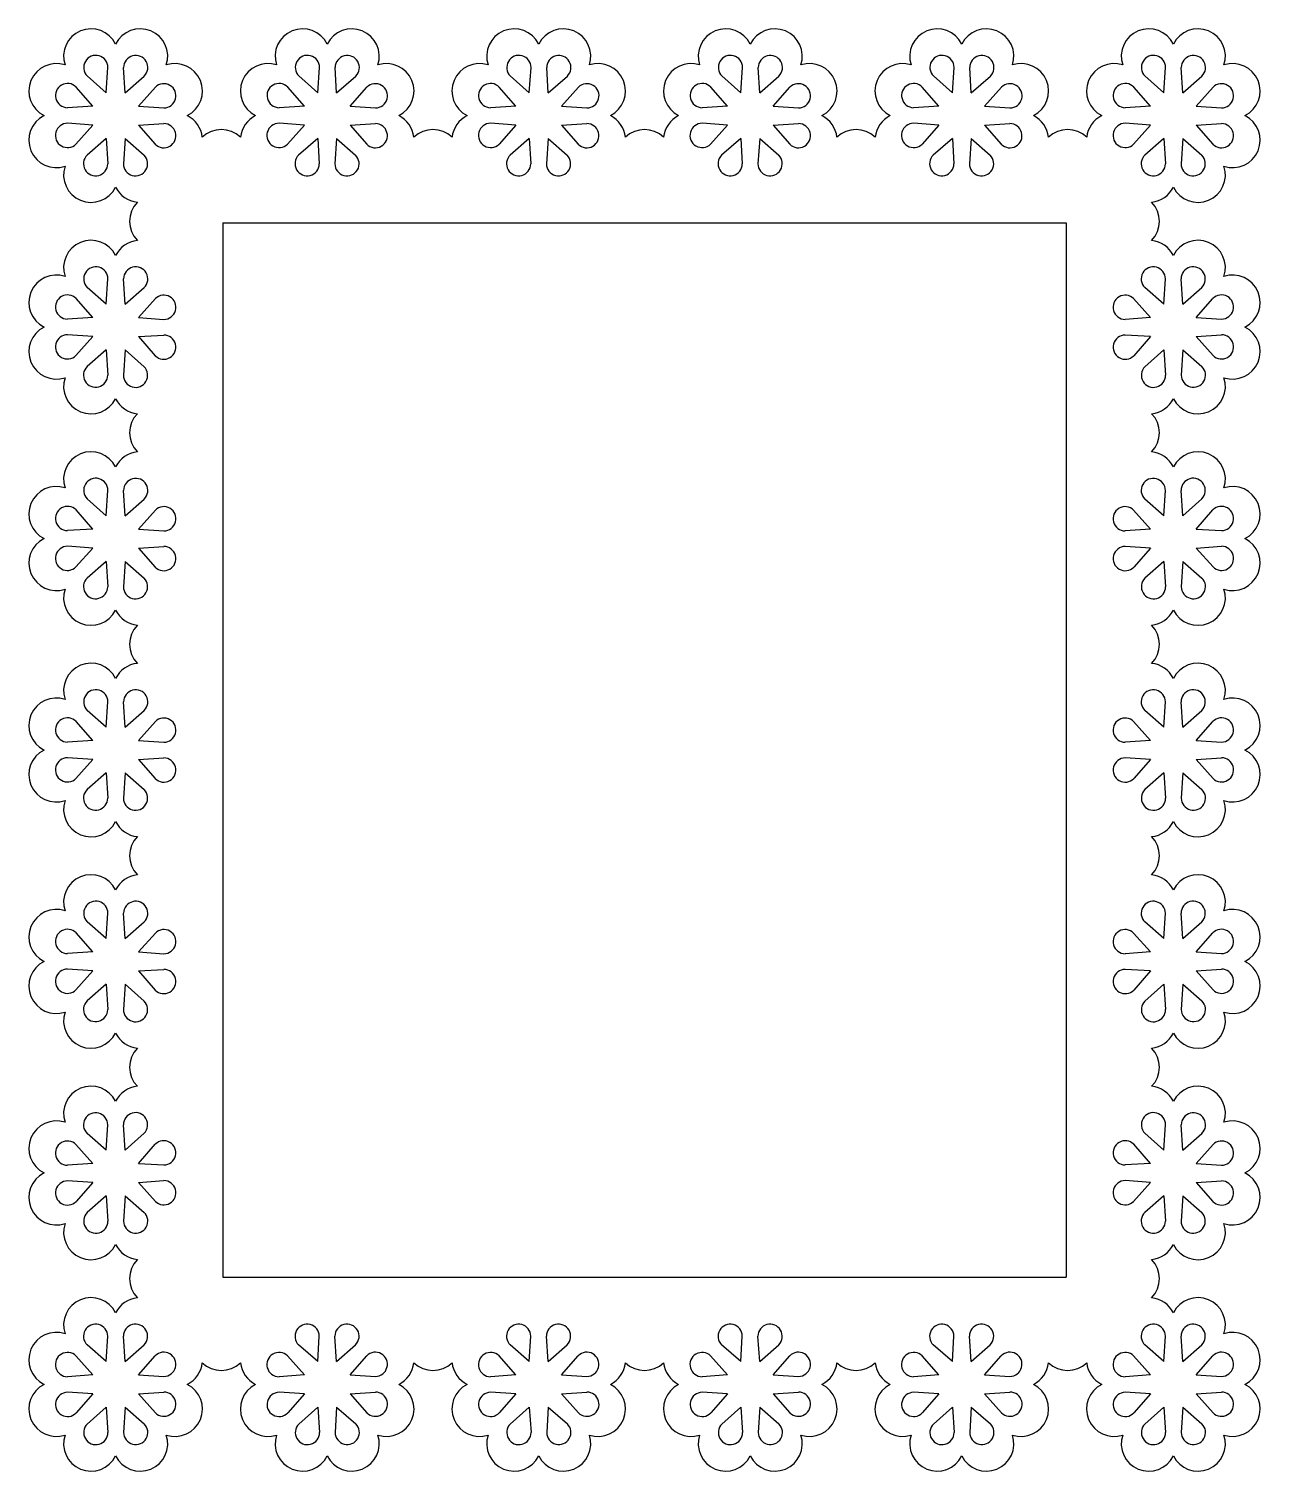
# Model space of a CAD drawing. Extents: x -986 to -425, y -77 to 229.
# Drawn here: x -842.4 to -717.2, y 80.4 to 227 of the extents above; entities that cross this region are included whole.
import ezdxf

# ---------------------------------------------------------------- set-up
doc = ezdxf.new("R2010")
doc.units = 0
doc.layers.get('0').update_dxf_attribs({"linetype": 'CONTINUOUS'})

msp = doc.modelspace()

# ---------------------------------------------------------------- linework, layer by layer
for p, q in [((-834.531864, 220.52955), (-834.351857, 223.103641)), ((-832.607191, 220.52955), (-832.76239, 223.103554)), ((-813.027225, 220.52955), (-812.847218, 223.103641)), ((-811.102552, 220.52955), (-811.257751, 223.103554)), ((-791.522585, 220.52955), (-791.342578, 223.103641)), ((-789.597913, 220.52955), (-789.753112, 223.103554)), ((-770.017946, 220.52955), (-769.837939, 223.103641)), ((-768.093273, 220.52955), (-768.248472, 223.103554)), ((-748.513307, 220.52955), (-748.3333, 223.103641)), ((-746.588634, 220.52955), (-746.743833, 223.103554)), ((-727.008668, 220.52955), (-726.82866, 223.103641)), ((-725.083995, 220.52955), (-725.239194, 223.103554)), ((-834.531864, 220.52955), (-836.461702, 222.239904)), ((-832.607191, 220.52955), (-830.65975, 222.222423)), ((-813.027225, 220.52955), (-814.957063, 222.239904)), ((-811.102552, 220.52955), (-809.155111, 222.222423)), ((-791.522585, 220.52955), (-793.452423, 222.239904)), ((-789.597913, 220.52955), (-787.650471, 222.222423)), ((-770.017946, 220.52955), (-771.947784, 222.239904)), ((-768.093273, 220.52955), (-766.145832, 222.222423)), ((-748.513307, 220.52955), (-750.443145, 222.239904)), ((-746.588634, 220.52955), (-744.641193, 222.222423)), ((-727.008668, 220.52955), (-728.938505, 222.239904)), ((-725.083995, 220.52955), (-723.136554, 222.222423)), ((-835.892813, 219.168601), (-837.585686, 221.116042)), ((-831.246242, 219.168601), (-829.535889, 221.098439)), ((-814.388174, 219.168601), (-816.081047, 221.116042)), ((-809.741603, 219.168601), (-808.031249, 221.098439)), ((-792.883535, 219.168601), (-794.576407, 221.116042)), ((-788.236963, 219.168601), (-786.52661, 221.098439)), ((-771.378895, 219.168601), (-773.071768, 221.116042)), ((-766.732324, 219.168601), (-765.021971, 221.098439)), ((-749.874256, 219.168601), (-751.567129, 221.116042)), ((-745.227685, 219.168601), (-743.517331, 221.098439)), ((-728.369617, 219.168601), (-730.062489, 221.116042)), ((-723.723045, 219.168601), (-722.012692, 221.098439)), ((-835.892813, 219.168601), (-838.466817, 219.013402)), ((-831.246242, 219.168601), (-828.672152, 218.988594)), ((-814.388174, 219.168601), (-816.962178, 219.013402)), ((-809.741603, 219.168601), (-807.167512, 218.988594)), ((-792.883535, 219.168601), (-795.457539, 219.013402)), ((-788.236963, 219.168601), (-785.662873, 218.988594)), ((-771.378895, 219.168601), (-773.952899, 219.013402)), ((-766.732324, 219.168601), (-764.158234, 218.988594)), ((-749.874256, 219.168601), (-752.44826, 219.013402)), ((-745.227685, 219.168601), (-742.653594, 218.988594)), ((-728.369617, 219.168601), (-730.943621, 219.013402)), ((-723.723045, 219.168601), (-721.148955, 218.988594)), ((-835.892813, 217.243928), (-838.466904, 217.423935)), ((-835.892813, 217.243928), (-837.603167, 215.31409)), ((-831.246242, 217.243928), (-828.672238, 217.399127)), ((-831.246242, 217.243928), (-829.553369, 215.296487)), ((-814.388174, 217.243928), (-816.962264, 217.423935)), ((-814.388174, 217.243928), (-816.098527, 215.31409)), ((-809.741603, 217.243928), (-807.167599, 217.399127)), ((-809.741603, 217.243928), (-808.04873, 215.296487)), ((-792.883535, 217.243928), (-795.457625, 217.423935)), ((-792.883535, 217.243928), (-794.593888, 215.31409)), ((-788.236963, 217.243928), (-785.662959, 217.399127)), ((-788.236963, 217.243928), (-786.544091, 215.296487)), ((-771.378895, 217.243928), (-773.952986, 217.423935)), ((-771.378895, 217.243928), (-773.089249, 215.31409)), ((-766.732324, 217.243928), (-764.15832, 217.399127)), ((-766.732324, 217.243928), (-765.039451, 215.296487)), ((-749.874256, 217.243928), (-752.448346, 217.423935)), ((-749.874256, 217.243928), (-751.584609, 215.31409)), ((-745.227685, 217.243928), (-742.653681, 217.399127)), ((-745.227685, 217.243928), (-743.534812, 215.296487)), ((-728.369617, 217.243928), (-730.943707, 217.423935)), ((-728.369617, 217.243928), (-730.07997, 215.31409)), ((-723.723045, 217.243928), (-721.149041, 217.399127)), ((-723.723045, 217.243928), (-722.030173, 215.296487)), ((-834.531864, 215.882979), (-836.479305, 214.190106)), ((-834.531864, 215.882979), (-834.376665, 213.308975)), ((-832.607191, 215.882979), (-832.787198, 213.308889)), ((-832.607191, 215.882979), (-830.677353, 214.172626)), ((-813.027225, 215.882979), (-814.974666, 214.190106)), ((-813.027225, 215.882979), (-812.872026, 213.308975)), ((-811.102552, 215.882979), (-811.282559, 213.308889)), ((-811.102552, 215.882979), (-809.172714, 214.172626)), ((-791.522585, 215.882979), (-793.470027, 214.190106)), ((-791.522585, 215.882979), (-791.367386, 213.308975)), ((-789.597913, 215.882979), (-789.77792, 213.308889)), ((-789.597913, 215.882979), (-787.668075, 214.172626)), ((-770.017946, 215.882979), (-771.965387, 214.190106)), ((-770.017946, 215.882979), (-769.862747, 213.308975)), ((-768.093273, 215.882979), (-768.27328, 213.308889)), ((-768.093273, 215.882979), (-766.163435, 214.172626)), ((-748.513307, 215.882979), (-750.460748, 214.190106)), ((-748.513307, 215.882979), (-748.358108, 213.308975)), ((-746.588634, 215.882979), (-746.768641, 213.308889)), ((-746.588634, 215.882979), (-744.658796, 214.172626)), ((-727.008668, 215.882979), (-728.956109, 214.190106)), ((-727.008668, 215.882979), (-726.853468, 213.308975)), ((-725.083995, 215.882979), (-725.264002, 213.308889)), ((-725.083995, 215.882979), (-723.154157, 214.172626)), ((-822.681621, 207.318358), (-822.681621, 100.066336)), ((-822.681621, 207.318358), (-736.934238, 207.318358)), ((-736.934238, 207.318358), (-736.934238, 100.066336)), ((-834.531864, 199.024911), (-834.351857, 201.599001)), ((-832.607191, 199.024911), (-832.76239, 201.598915)), ((-727.008668, 199.024911), (-726.853468, 201.598915)), ((-725.083995, 199.024911), (-725.264002, 201.599001)), ((-835.892813, 197.663962), (-837.585686, 199.611403)), ((-834.531864, 199.024911), (-836.461702, 200.735264)), ((-832.607191, 199.024911), (-830.65975, 200.717784)), ((-831.246242, 197.663962), (-829.535889, 199.5938)), ((-728.369617, 197.663962), (-730.07997, 199.5938)), ((-727.008668, 199.024911), (-728.956109, 200.717784)), ((-725.083995, 199.024911), (-723.154157, 200.735264)), ((-723.723045, 197.663962), (-722.030173, 199.611403)), ((-835.892813, 197.663962), (-838.466817, 197.508763)), ((-831.246242, 197.663962), (-828.672152, 197.483955)), ((-728.369617, 197.663962), (-730.943707, 197.483955)), ((-723.723045, 197.663962), (-721.149041, 197.508763)), ((-835.892813, 195.739289), (-838.466904, 195.919296)), ((-835.892813, 195.739289), (-837.603167, 193.809451)), ((-831.246242, 195.739289), (-828.672238, 195.894488)), ((-831.246242, 195.739289), (-829.553369, 193.791848)), ((-728.369617, 195.739289), (-730.943621, 195.894488)), ((-728.369617, 195.739289), (-730.062489, 193.791848)), ((-723.723045, 195.739289), (-721.148955, 195.919296)), ((-723.723045, 195.739289), (-722.012692, 193.809451)), ((-834.531864, 194.37834), (-836.479305, 192.685467)), ((-834.531864, 194.37834), (-834.376665, 191.804336)), ((-832.607191, 194.37834), (-832.787198, 191.804249)), ((-832.607191, 194.37834), (-830.677353, 192.667986)), ((-727.008668, 194.37834), (-728.938505, 192.667986)), ((-727.008668, 194.37834), (-726.82866, 191.804249)), ((-725.083995, 194.37834), (-725.239194, 191.804336)), ((-725.083995, 194.37834), (-723.136554, 192.685467)), ((-834.531864, 177.520272), (-836.461702, 179.230625)), ((-834.531864, 177.520272), (-834.351857, 180.094362)), ((-832.607191, 177.520272), (-832.76239, 180.094276)), ((-832.607191, 177.520272), (-830.65975, 179.213144)), ((-727.008668, 177.520272), (-728.956109, 179.213144)), ((-727.008668, 177.520272), (-726.853468, 180.094276)), ((-725.083995, 177.520272), (-725.264002, 180.094362)), ((-725.083995, 177.520272), (-723.154157, 179.230625)), ((-835.892813, 176.159322), (-837.585686, 178.106764)), ((-831.246242, 176.159322), (-829.535889, 178.08916)), ((-728.369617, 176.159322), (-730.07997, 178.08916)), ((-723.723045, 176.159322), (-722.030173, 178.106764)), ((-835.892813, 176.159322), (-838.466817, 176.004123)), ((-831.246242, 176.159322), (-828.672152, 175.979315)), ((-728.369617, 176.159322), (-730.943707, 175.979315)), ((-723.723045, 176.159322), (-721.149041, 176.004123)), ((-835.892813, 174.23465), (-838.466904, 174.414657)), ((-835.892813, 174.23465), (-837.603167, 172.304812)), ((-831.246242, 174.23465), (-828.672238, 174.389849)), ((-831.246242, 174.23465), (-829.553369, 172.287208)), ((-728.369617, 174.23465), (-730.943621, 174.389849)), ((-728.369617, 174.23465), (-730.062489, 172.287208)), ((-723.723045, 174.23465), (-721.148955, 174.414657)), ((-723.723045, 174.23465), (-722.012692, 172.304812)), ((-834.531864, 172.8737), (-836.479305, 171.180828)), ((-834.531864, 172.8737), (-834.376665, 170.299696)), ((-832.607191, 172.8737), (-832.787198, 170.29961)), ((-832.607191, 172.8737), (-830.677353, 171.163347)), ((-727.008668, 172.8737), (-728.938505, 171.163347)), ((-727.008668, 172.8737), (-726.82866, 170.29961)), ((-725.083995, 172.8737), (-725.239194, 170.299696)), ((-725.083995, 172.8737), (-723.136554, 171.180828)), ((-834.531864, 156.015632), (-834.351857, 158.589723)), ((-832.607191, 156.015632), (-832.76239, 158.589636)), ((-727.008668, 156.015632), (-726.853468, 158.589636)), ((-725.083995, 156.015632), (-725.264002, 158.589723)), ((-834.531864, 156.015632), (-836.461702, 157.725986)), ((-832.607191, 156.015632), (-830.65975, 157.708505)), ((-727.008668, 156.015632), (-728.956109, 157.708505)), ((-725.083995, 156.015632), (-723.154157, 157.725986)), ((-835.892813, 154.654683), (-837.585686, 156.602124)), ((-831.246242, 154.654683), (-829.535889, 156.584521)), ((-728.369617, 154.654683), (-730.07997, 156.584521)), ((-723.723045, 154.654683), (-722.030173, 156.602124)), ((-835.892813, 154.654683), (-838.466817, 154.499484)), ((-831.246242, 154.654683), (-828.672152, 154.474676)), ((-728.369617, 154.654683), (-730.943707, 154.474676)), ((-723.723045, 154.654683), (-721.149041, 154.499484)), ((-835.892813, 152.73001), (-838.466904, 152.910017)), ((-835.892813, 152.73001), (-837.603167, 150.800172)), ((-831.246242, 152.73001), (-828.672238, 152.885209)), ((-831.246242, 152.73001), (-829.553369, 150.782569)), ((-728.369617, 152.73001), (-730.943621, 152.885209)), ((-728.369617, 152.73001), (-730.062489, 150.782569)), ((-723.723045, 152.73001), (-721.148955, 152.910017)), ((-723.723045, 152.73001), (-722.012692, 150.800172)), ((-834.531864, 151.369061), (-836.479305, 149.676188)), ((-834.531864, 151.369061), (-834.376665, 148.795057)), ((-832.607191, 151.369061), (-832.787198, 148.794971)), ((-832.607191, 151.369061), (-830.677353, 149.658708)), ((-727.008668, 151.369061), (-728.938505, 149.658708)), ((-727.008668, 151.369061), (-726.82866, 148.794971)), ((-725.083995, 151.369061), (-725.239194, 148.795057)), ((-725.083995, 151.369061), (-723.136554, 149.676188)), ((-834.531864, 134.510993), (-834.351857, 137.085083)), ((-832.607191, 134.510993), (-832.76239, 137.084997)), ((-727.008668, 134.510993), (-726.853468, 137.084997)), ((-725.083995, 134.510993), (-725.264002, 137.085083)), ((-835.892813, 133.150044), (-837.585686, 135.097485)), ((-834.531864, 134.510993), (-836.461702, 136.221346)), ((-832.607191, 134.510993), (-830.65975, 136.203866)), ((-831.246242, 133.150044), (-829.535889, 135.079882)), ((-728.369617, 133.150044), (-730.07997, 135.079882)), ((-727.008668, 134.510993), (-728.956109, 136.203866)), ((-725.083995, 134.510993), (-723.154157, 136.221346)), ((-723.723045, 133.150044), (-722.030173, 135.097485)), ((-835.892813, 133.150044), (-838.466817, 132.994845)), ((-831.246242, 133.150044), (-828.672152, 132.970037)), ((-728.369617, 133.150044), (-730.943707, 132.970037)), ((-723.723045, 133.150044), (-721.149041, 132.994845)), ((-835.892813, 131.225371), (-838.466904, 131.405378)), ((-835.892813, 131.225371), (-837.603167, 129.295533)), ((-831.246242, 131.225371), (-828.672238, 131.38057)), ((-831.246242, 131.225371), (-829.553369, 129.27793)), ((-728.369617, 131.225371), (-730.943621, 131.38057)), ((-728.369617, 131.225371), (-730.062489, 129.27793)), ((-723.723045, 131.225371), (-721.148955, 131.405378)), ((-723.723045, 131.225371), (-722.012692, 129.295533)), ((-834.531864, 129.864422), (-836.479305, 128.171549)), ((-834.531864, 129.864422), (-834.376665, 127.290418)), ((-832.607191, 129.864422), (-832.787198, 127.290331)), ((-832.607191, 129.864422), (-830.677353, 128.154068)), ((-727.008668, 129.864422), (-728.938505, 128.154068)), ((-727.008668, 129.864422), (-726.82866, 127.290331)), ((-725.083995, 129.864422), (-725.239194, 127.290418)), ((-725.083995, 129.864422), (-723.136554, 128.171549)), ((-834.531864, 113.006354), (-836.479305, 114.699226)), ((-834.531864, 113.006354), (-834.376665, 115.580358)), ((-832.607191, 113.006354), (-832.787198, 115.580444)), ((-832.607191, 113.006354), (-830.677353, 114.716707)), ((-727.008668, 113.006354), (-728.938505, 114.716707)), ((-727.008668, 113.006354), (-726.82866, 115.580444)), ((-725.083995, 113.006354), (-725.239194, 115.580358)), ((-725.083995, 113.006354), (-723.136554, 114.699226)), ((-835.892813, 111.645405), (-837.603167, 113.575242)), ((-831.246242, 111.645405), (-829.553369, 113.592846)), ((-728.369617, 111.645405), (-730.062489, 113.592846)), ((-723.723045, 111.645405), (-722.012692, 113.575242)), ((-835.892813, 111.645405), (-838.466904, 111.465397)), ((-831.246242, 111.645405), (-828.672238, 111.490205)), ((-728.369617, 111.645405), (-730.943621, 111.490205)), ((-723.723045, 111.645405), (-721.148955, 111.465397)), ((-835.892813, 109.720732), (-838.466817, 109.875931)), ((-835.892813, 109.720732), (-837.585686, 107.773291)), ((-831.246242, 109.720732), (-828.672152, 109.900739)), ((-831.246242, 109.720732), (-829.535889, 107.790894)), ((-728.369617, 109.720732), (-730.943707, 109.900739)), ((-728.369617, 109.720732), (-730.07997, 107.790894)), ((-723.723045, 109.720732), (-721.149041, 109.875931)), ((-723.723045, 109.720732), (-722.030173, 107.773291)), ((-834.531864, 108.359782), (-836.461702, 106.649429)), ((-834.531864, 108.359782), (-834.351857, 105.785692)), ((-832.607191, 108.359782), (-832.76239, 105.785778)), ((-832.607191, 108.359782), (-830.65975, 106.66691)), ((-727.008668, 108.359782), (-728.956109, 106.66691)), ((-727.008668, 108.359782), (-726.853468, 105.785778)), ((-725.083995, 108.359782), (-725.264002, 105.785692)), ((-725.083995, 108.359782), (-723.154157, 106.649429)), ((-822.681621, 100.066336), (-736.934238, 100.066336)), ((-834.531864, 91.501715), (-834.376665, 94.075718)), ((-832.607191, 91.501715), (-832.787198, 94.075805)), ((-813.027225, 91.501715), (-812.872026, 94.075718)), ((-811.102552, 91.501715), (-811.282559, 94.075805)), ((-791.522585, 91.501715), (-791.367386, 94.075718)), ((-789.597913, 91.501715), (-789.77792, 94.075805)), ((-770.017946, 91.501715), (-769.862747, 94.075718)), ((-768.093273, 91.501715), (-768.27328, 94.075805)), ((-748.513307, 91.501715), (-748.358108, 94.075718)), ((-746.588634, 91.501715), (-746.768641, 94.075805)), ((-727.008668, 91.501715), (-726.853468, 94.075718)), ((-725.083995, 91.501715), (-725.264002, 94.075805)), ((-834.531864, 91.501715), (-836.479305, 93.194587)), ((-832.607191, 91.501715), (-830.677353, 93.212068)), ((-813.027225, 91.501715), (-814.974666, 93.194587)), ((-811.102552, 91.501715), (-809.172714, 93.212068)), ((-791.522585, 91.501715), (-793.470027, 93.194587)), ((-789.597913, 91.501715), (-787.668075, 93.212068)), ((-770.017946, 91.501715), (-771.965387, 93.194587)), ((-768.093273, 91.501715), (-766.163435, 93.212068)), ((-748.513307, 91.501715), (-750.460748, 93.194587)), ((-746.588634, 91.501715), (-744.658796, 93.212068)), ((-727.008668, 91.501715), (-728.956109, 93.194587)), ((-725.083995, 91.501715), (-723.154157, 93.212068)), ((-835.892813, 90.140765), (-837.603167, 92.070603)), ((-831.246242, 90.140765), (-829.553369, 92.088206)), ((-814.388174, 90.140765), (-816.098527, 92.070603)), ((-809.741603, 90.140765), (-808.04873, 92.088206)), ((-792.883535, 90.140765), (-794.593888, 92.070603)), ((-788.236963, 90.140765), (-786.544091, 92.088206)), ((-771.378895, 90.140765), (-773.089249, 92.070603)), ((-766.732324, 90.140765), (-765.039451, 92.088206)), ((-749.874256, 90.140765), (-751.584609, 92.070603)), ((-745.227685, 90.140765), (-743.534812, 92.088206)), ((-728.369617, 90.140765), (-730.07997, 92.070603)), ((-723.723045, 90.140765), (-722.030173, 92.088206)), ((-835.892813, 90.140765), (-838.466904, 89.960758)), ((-831.246242, 90.140765), (-828.672238, 89.985566)), ((-814.388174, 90.140765), (-816.962264, 89.960758)), ((-809.741603, 90.140765), (-807.167599, 89.985566)), ((-792.883535, 90.140765), (-795.457625, 89.960758)), ((-788.236963, 90.140765), (-785.662959, 89.985566)), ((-771.378895, 90.140765), (-773.952986, 89.960758)), ((-766.732324, 90.140765), (-764.15832, 89.985566)), ((-749.874256, 90.140765), (-752.448346, 89.960758)), ((-745.227685, 90.140765), (-742.653681, 89.985566)), ((-728.369617, 90.140765), (-730.943707, 89.960758)), ((-723.723045, 90.140765), (-721.149041, 89.985566)), ((-835.892813, 88.216092), (-838.466817, 88.371291)), ((-835.892813, 88.216092), (-837.585686, 86.268651)), ((-831.246242, 88.216092), (-828.672152, 88.396099)), ((-831.246242, 88.216092), (-829.535889, 86.286254)), ((-814.388174, 88.216092), (-816.962178, 88.371291)), ((-814.388174, 88.216092), (-816.081047, 86.268651)), ((-809.741603, 88.216092), (-807.167512, 88.396099)), ((-809.741603, 88.216092), (-808.031249, 86.286254)), ((-792.883535, 88.216092), (-795.457539, 88.371291)), ((-792.883535, 88.216092), (-794.576407, 86.268651)), ((-788.236963, 88.216092), (-785.662873, 88.396099)), ((-788.236963, 88.216092), (-786.52661, 86.286254)), ((-771.378895, 88.216092), (-773.952899, 88.371291)), ((-771.378895, 88.216092), (-773.071768, 86.268651)), ((-766.732324, 88.216092), (-764.158234, 88.396099)), ((-766.732324, 88.216092), (-765.021971, 86.286254)), ((-749.874256, 88.216092), (-752.44826, 88.371291)), ((-749.874256, 88.216092), (-751.567129, 86.268651)), ((-745.227685, 88.216092), (-742.653594, 88.396099)), ((-745.227685, 88.216092), (-743.517331, 86.286254)), ((-728.369617, 88.216092), (-730.943621, 88.371291)), ((-728.369617, 88.216092), (-730.062489, 86.268651)), ((-723.723045, 88.216092), (-721.148955, 88.396099)), ((-723.723045, 88.216092), (-722.012692, 86.286254)), ((-834.531864, 86.855143), (-836.461702, 85.14479)), ((-834.531864, 86.855143), (-834.351857, 84.281053)), ((-832.607191, 86.855143), (-832.76239, 84.281139)), ((-832.607191, 86.855143), (-830.65975, 85.162271)), ((-813.027225, 86.855143), (-814.957063, 85.14479)), ((-813.027225, 86.855143), (-812.847218, 84.281053)), ((-811.102552, 86.855143), (-811.257751, 84.281139)), ((-811.102552, 86.855143), (-809.155111, 85.162271)), ((-791.522585, 86.855143), (-793.452423, 85.14479)), ((-791.522585, 86.855143), (-791.342578, 84.281053)), ((-789.597913, 86.855143), (-789.753112, 84.281139)), ((-789.597913, 86.855143), (-787.650471, 85.162271)), ((-770.017946, 86.855143), (-771.947784, 85.14479)), ((-770.017946, 86.855143), (-769.837939, 84.281053)), ((-768.093273, 86.855143), (-768.248472, 84.281139)), ((-768.093273, 86.855143), (-766.145832, 85.162271)), ((-748.513307, 86.855143), (-750.443145, 85.14479)), ((-748.513307, 86.855143), (-748.3333, 84.281053)), ((-746.588634, 86.855143), (-746.743833, 84.281139)), ((-746.588634, 86.855143), (-744.641193, 85.162271)), ((-727.008668, 86.855143), (-728.938505, 85.14479)), ((-727.008668, 86.855143), (-726.82866, 84.281053)), ((-725.083995, 86.855143), (-725.239194, 84.281139)), ((-725.083995, 86.855143), (-723.136554, 85.162271))]:
    msp.add_line(p, q)
for centre, radius, start, end in [((-836.067746, 224.237498), 2.793147, 26.567243, 198.432757), ((-831.071309, 224.237498), 2.793147, 341.567243, 153.432757), ((-814.563107, 224.237498), 2.793147, 26.567243, 198.432757), ((-809.56667, 224.237498), 2.793147, 341.567243, 153.432757), ((-793.058468, 224.237498), 2.793147, 26.567243, 198.432757), ((-788.06203, 224.237498), 2.793147, 341.567243, 153.432757), ((-771.553828, 224.237498), 2.793147, 26.567243, 198.432757), ((-766.557391, 224.237498), 2.793147, 341.567243, 153.432757), ((-750.049189, 224.237498), 2.793147, 26.567243, 198.432757), ((-745.052752, 224.237498), 2.793147, 341.567243, 153.432757), ((-728.54455, 224.237498), 2.793147, 26.567243, 198.432757), ((-723.548112, 224.237498), 2.793147, 341.567243, 153.432757), ((-839.600761, 220.704483), 2.793147, 71.567243, 243.432757), ((-835.583904, 223.104433), 1.232047, 359.963173, 224.563654), ((-831.530379, 223.094171), 1.232047, 314.963173, 179.563654), ((-827.538294, 220.704483), 2.793147, 296.567243, 108.432757), ((-818.096121, 220.704483), 2.793147, 71.567243, 243.432757), ((-814.079264, 223.104433), 1.232047, 359.963173, 224.563654), ((-810.02574, 223.094171), 1.232047, 314.963173, 179.563654), ((-806.033655, 220.704483), 2.793147, 296.567243, 108.432757), ((-796.591482, 220.704483), 2.793147, 71.567243, 243.432757), ((-792.574625, 223.104433), 1.232047, 359.963173, 224.563654), ((-788.5211, 223.094171), 1.232047, 314.963173, 179.563654), ((-784.529016, 220.704483), 2.793147, 296.567243, 108.432757), ((-775.086843, 220.704483), 2.793147, 71.567243, 243.432757), ((-771.069986, 223.104433), 1.232047, 359.963173, 224.563654), ((-767.016461, 223.094171), 1.232047, 314.963173, 179.563654), ((-763.024377, 220.704483), 2.793147, 296.567243, 108.432757), ((-753.582203, 220.704483), 2.793147, 71.567243, 243.432757), ((-749.565346, 223.104433), 1.232047, 359.963173, 224.563654), ((-745.511822, 223.094171), 1.232047, 314.963173, 179.563654), ((-741.519737, 220.704483), 2.793147, 296.567243, 108.432757), ((-732.077564, 220.704483), 2.793147, 71.567243, 243.432757), ((-728.060707, 223.104433), 1.232047, 359.963173, 224.563654), ((-724.007182, 223.094171), 1.232047, 314.963173, 179.563654), ((-720.015098, 220.704483), 2.793147, 296.567243, 108.432757), ((-838.457434, 220.245413), 1.232047, 44.963173, 269.563654), ((-828.67136, 220.220641), 1.232047, 269.963173, 134.563654), ((-816.952795, 220.245413), 1.232047, 44.963173, 269.563654), ((-807.16672, 220.220641), 1.232047, 269.963173, 134.563654), ((-795.448156, 220.245413), 1.232047, 44.963173, 269.563654), ((-785.662081, 220.220641), 1.232047, 269.963173, 134.563654), ((-773.943517, 220.245413), 1.232047, 44.963173, 269.563654), ((-764.157442, 220.220641), 1.232047, 269.963173, 134.563654), ((-752.438877, 220.245413), 1.232047, 44.963173, 269.563654), ((-742.652802, 220.220641), 1.232047, 269.963173, 134.563654), ((-730.934238, 220.245413), 1.232047, 44.963173, 269.563654), ((-721.148163, 220.220641), 1.232047, 269.963173, 134.563654), ((-839.600761, 215.708046), 2.793147, 116.567243, 288.432757), ((-838.467696, 216.191889), 1.232047, 89.963173, 314.563654), ((-828.681621, 216.167116), 1.232047, 224.963173, 89.563654), ((-827.538294, 215.708046), 2.793147, 6.041745, 63.432757), ((-818.096121, 215.708046), 2.793147, 116.567243, 173.958255), ((-816.963056, 216.191889), 1.232047, 89.963173, 314.563654), ((-807.176981, 216.167116), 1.232047, 224.963173, 89.563654), ((-806.033655, 215.708046), 2.793147, 6.041745, 63.432757), ((-796.591482, 215.708046), 2.793147, 116.567243, 173.958255), ((-795.458417, 216.191889), 1.232047, 89.963173, 314.563654), ((-785.672342, 216.167116), 1.232047, 224.963173, 89.563654), ((-784.529016, 215.708046), 2.793147, 6.041745, 63.432757), ((-775.086843, 215.708046), 2.793147, 116.567243, 173.958255), ((-773.953778, 216.191889), 1.232047, 89.963173, 314.563654), ((-764.167703, 216.167116), 1.232047, 224.963173, 89.563654), ((-763.024377, 215.708046), 2.793147, 6.041745, 63.432757), ((-753.582203, 215.708046), 2.793147, 116.567243, 173.958255), ((-752.449138, 216.191889), 1.232047, 89.963173, 314.563654), ((-742.663064, 216.167116), 1.232047, 224.963173, 89.563654), ((-741.519737, 215.708046), 2.793147, 6.041745, 63.432757), ((-732.077564, 215.708046), 2.793147, 116.567243, 173.958255), ((-730.944499, 216.191889), 1.232047, 89.963173, 314.563654), ((-721.158424, 216.167116), 1.232047, 224.963173, 89.563654), ((-720.015098, 215.708046), 2.793147, 251.567243, 63.432757), ((-822.817208, 213.995879), 2.793147, 45.909485, 134.090515), ((-801.312569, 213.995879), 2.793147, 45.909485, 134.090515), ((-779.807929, 213.995879), 2.793147, 45.909485, 134.090515), ((-758.30329, 213.995879), 2.793147, 45.909485, 134.090515), ((-736.798651, 213.995879), 2.793147, 45.909485, 134.090515), ((-835.608676, 213.318358), 1.232047, 134.963173, 359.563654), ((-831.555151, 213.308097), 1.232047, 179.963173, 44.563654), ((-814.104037, 213.318358), 1.232047, 134.963173, 359.563654), ((-810.050512, 213.308097), 1.232047, 179.963173, 44.563654), ((-792.599398, 213.318358), 1.232047, 134.963173, 359.563654), ((-788.545873, 213.308097), 1.232047, 179.963173, 44.563654), ((-771.094758, 213.318358), 1.232047, 134.963173, 359.563654), ((-767.041234, 213.308097), 1.232047, 179.963173, 44.563654), ((-749.590119, 213.318358), 1.232047, 134.963173, 359.563654), ((-745.536594, 213.308097), 1.232047, 179.963173, 44.563654), ((-728.08548, 213.318358), 1.232047, 134.963173, 359.563654), ((-724.031955, 213.308097), 1.232047, 179.963173, 44.563654), ((-836.067746, 212.175031), 2.793147, 161.567243, 333.432757), ((-723.548112, 212.175031), 2.793147, 206.567243, 18.432757), ((-831.071309, 212.175031), 2.793147, 206.567243, 263.958255), ((-728.54455, 212.175031), 2.793147, 276.041745, 333.432757), ((-829.359142, 207.453945), 2.793147, 135.909485, 224.090515), ((-730.256716, 207.453945), 2.793147, 315.909485, 44.090515), ((-836.067746, 202.732858), 2.793147, 26.567243, 198.432757), ((-831.071309, 202.732858), 2.793147, 96.041745, 153.432757), ((-728.54455, 202.732858), 2.793147, 26.567243, 83.958255), ((-723.548112, 202.732858), 2.793147, 341.567243, 153.432757), ((-835.583904, 201.599793), 1.232047, 359.963173, 224.563654), ((-831.530379, 201.589532), 1.232047, 314.963173, 179.563654), ((-728.08548, 201.589532), 1.232047, 0.436346, 225.036827), ((-724.031955, 201.599793), 1.232047, 315.436346, 180.036827), ((-839.600761, 199.199844), 2.793147, 71.567243, 243.432757), ((-720.015098, 199.199844), 2.793147, 296.567243, 108.432757), ((-838.457434, 198.740774), 1.232047, 44.963173, 269.563654), ((-828.67136, 198.716001), 1.232047, 269.963173, 134.563654), ((-730.944499, 198.716001), 1.232047, 45.436346, 270.036827), ((-721.158424, 198.740774), 1.232047, 270.436346, 135.036827), ((-839.600761, 194.203407), 2.793147, 116.567243, 288.432757), ((-720.015098, 194.203407), 2.793147, 251.567243, 63.432757), ((-838.467696, 194.687249), 1.232047, 89.963173, 314.563654), ((-828.681621, 194.662477), 1.232047, 224.963173, 89.563654), ((-730.934238, 194.662477), 1.232047, 90.436346, 315.036827), ((-721.148163, 194.687249), 1.232047, 225.436346, 90.036827), ((-835.608676, 191.813718), 1.232047, 134.963173, 359.563654), ((-831.555151, 191.803457), 1.232047, 179.963173, 44.563654), ((-728.060707, 191.803457), 1.232047, 135.436346, 0.036827), ((-724.007182, 191.813718), 1.232047, 180.436346, 45.036827), ((-836.067746, 190.670392), 2.793147, 161.567243, 333.432757), ((-723.548112, 190.670392), 2.793147, 206.567243, 18.432757), ((-831.071309, 190.670392), 2.793147, 206.567243, 263.958255), ((-728.54455, 190.670392), 2.793147, 276.041745, 333.432757), ((-829.359142, 185.949306), 2.793147, 135.909485, 224.090515), ((-730.256716, 185.949306), 2.793147, 315.909485, 44.090515), ((-836.067746, 181.228219), 2.793147, 26.567243, 198.432757), ((-831.071309, 181.228219), 2.793147, 96.041745, 153.432757), ((-728.54455, 181.228219), 2.793147, 26.567243, 83.958255), ((-723.548112, 181.228219), 2.793147, 341.567243, 153.432757), ((-839.600761, 177.695205), 2.793147, 71.567243, 243.432757), ((-835.583904, 180.095154), 1.232047, 359.963173, 224.563654), ((-831.530379, 180.084893), 1.232047, 314.963173, 179.563654), ((-728.08548, 180.084893), 1.232047, 0.436346, 225.036827), ((-724.031955, 180.095154), 1.232047, 315.436346, 180.036827), ((-720.015098, 177.695205), 2.793147, 296.567243, 108.432757), ((-838.457434, 177.236135), 1.232047, 44.963173, 269.563654), ((-828.67136, 177.211362), 1.232047, 269.963173, 134.563654), ((-730.944499, 177.211362), 1.232047, 45.436346, 270.036827), ((-721.158424, 177.236135), 1.232047, 270.436346, 135.036827), ((-839.600761, 172.698767), 2.793147, 116.567243, 288.432757), ((-720.015098, 172.698767), 2.793147, 251.567243, 63.432757), ((-838.467696, 173.18261), 1.232047, 89.963173, 314.563654), ((-828.681621, 173.157837), 1.232047, 224.963173, 89.563654), ((-730.934238, 173.157837), 1.232047, 90.436346, 315.036827), ((-721.148163, 173.18261), 1.232047, 225.436346, 90.036827), ((-835.608676, 170.309079), 1.232047, 134.963173, 359.563654), ((-831.555151, 170.298818), 1.232047, 179.963173, 44.563654), ((-728.060707, 170.298818), 1.232047, 135.436346, 0.036827), ((-724.007182, 170.309079), 1.232047, 180.436346, 45.036827), ((-836.067746, 169.165753), 2.793147, 161.567243, 333.432757), ((-723.548112, 169.165753), 2.793147, 206.567243, 18.432757), ((-831.071309, 169.165753), 2.793147, 206.567243, 263.958255), ((-728.54455, 169.165753), 2.793147, 276.041745, 333.432757), ((-829.359142, 164.444666), 2.793147, 135.909485, 224.090515), ((-730.256716, 164.444666), 2.793147, 315.909485, 44.090515), ((-836.067746, 159.72358), 2.793147, 26.567243, 198.432757), ((-831.071309, 159.72358), 2.793147, 96.041745, 153.432757), ((-728.54455, 159.72358), 2.793147, 26.567243, 83.958255), ((-723.548112, 159.72358), 2.793147, 341.567243, 153.432757), ((-839.600761, 156.190565), 2.793147, 71.567243, 243.432757), ((-835.583904, 158.590515), 1.232047, 359.963173, 224.563654), ((-831.530379, 158.580254), 1.232047, 314.963173, 179.563654), ((-728.08548, 158.580254), 1.232047, 0.436346, 225.036827), ((-724.031955, 158.590515), 1.232047, 315.436346, 180.036827), ((-720.015098, 156.190565), 2.793147, 296.567243, 108.432757), ((-838.457434, 155.731495), 1.232047, 44.963173, 269.563654), ((-721.158424, 155.731495), 1.232047, 270.436346, 135.036827), ((-828.67136, 155.706723), 1.232047, 269.963173, 134.563654), ((-730.944499, 155.706723), 1.232047, 45.436346, 270.036827), ((-839.600761, 151.194128), 2.793147, 116.567243, 288.432757), ((-838.467696, 151.677971), 1.232047, 89.963173, 314.563654), ((-828.681621, 151.653198), 1.232047, 224.963173, 89.563654), ((-730.934238, 151.653198), 1.232047, 90.436346, 315.036827), ((-721.148163, 151.677971), 1.232047, 225.436346, 90.036827), ((-720.015098, 151.194128), 2.793147, 251.567243, 63.432757), ((-835.608676, 148.80444), 1.232047, 134.963173, 359.563654), ((-831.555151, 148.794179), 1.232047, 179.963173, 44.563654), ((-728.060707, 148.794179), 1.232047, 135.436346, 0.036827), ((-724.007182, 148.80444), 1.232047, 180.436346, 45.036827), ((-836.067746, 147.661114), 2.793147, 161.567243, 333.432757), ((-723.548112, 147.661114), 2.793147, 206.567243, 18.432757), ((-831.071309, 147.661114), 2.793147, 206.567243, 263.958255), ((-728.54455, 147.661114), 2.793147, 276.041745, 333.432757), ((-829.359142, 142.940027), 2.793147, 135.909485, 224.090515), ((-730.256716, 142.940027), 2.793147, 315.909485, 44.090515), ((-836.067746, 138.218941), 2.793147, 26.567243, 198.432757), ((-831.071309, 138.218941), 2.793147, 96.041745, 153.432757), ((-728.54455, 138.218941), 2.793147, 26.567243, 83.958255), ((-723.548112, 138.218941), 2.793147, 341.567243, 153.432757), ((-835.583904, 137.085875), 1.232047, 359.963173, 224.563654), ((-831.530379, 137.075614), 1.232047, 314.963173, 179.563654), ((-728.08548, 137.075614), 1.232047, 0.436346, 225.036827), ((-724.031955, 137.085875), 1.232047, 315.436346, 180.036827), ((-839.600761, 134.685926), 2.793147, 71.567243, 243.432757), ((-720.015098, 134.685926), 2.793147, 296.567243, 108.432757), ((-838.457434, 134.226856), 1.232047, 44.963173, 269.563654), ((-828.67136, 134.202084), 1.232047, 269.963173, 134.563654), ((-730.944499, 134.202084), 1.232047, 45.436346, 270.036827), ((-721.158424, 134.226856), 1.232047, 270.436346, 135.036827), ((-839.600761, 129.689489), 2.793147, 116.567243, 288.432757), ((-720.015098, 129.689489), 2.793147, 251.567243, 63.432757), ((-838.467696, 130.173331), 1.232047, 89.963173, 314.563654), ((-828.681621, 130.148559), 1.232047, 224.963173, 89.563654), ((-730.934238, 130.148559), 1.232047, 90.436346, 315.036827), ((-721.148163, 130.173331), 1.232047, 225.436346, 90.036827), ((-835.608676, 127.299801), 1.232047, 134.963173, 359.563654), ((-831.555151, 127.289539), 1.232047, 179.963173, 44.563654), ((-728.060707, 127.289539), 1.232047, 135.436346, 0.036827), ((-724.007182, 127.299801), 1.232047, 180.436346, 45.036827), ((-836.067746, 126.156474), 2.793147, 161.567243, 333.432757), ((-723.548112, 126.156474), 2.793147, 206.567243, 18.432757), ((-831.071309, 126.156474), 2.793147, 206.567243, 263.958255), ((-728.54455, 126.156474), 2.793147, 276.041745, 333.432757), ((-829.359142, 121.435388), 2.793147, 135.909485, 224.090515), ((-730.256716, 121.435388), 2.793147, 315.909485, 44.090515), ((-836.067746, 116.714301), 2.793147, 26.567243, 198.432757), ((-831.071309, 116.714301), 2.793147, 96.041745, 153.432757), ((-728.54455, 116.714301), 2.793147, 26.567243, 83.958255), ((-723.548112, 116.714301), 2.793147, 341.567243, 153.432757), ((-839.600761, 113.181287), 2.793147, 71.567243, 243.432757), ((-835.608676, 115.570975), 1.232047, 0.436346, 225.036827), ((-831.555151, 115.581236), 1.232047, 315.436346, 180.036827), ((-728.060707, 115.581236), 1.232047, 359.963173, 224.563654), ((-724.007182, 115.570975), 1.232047, 314.963173, 179.563654), ((-720.015098, 113.181287), 2.793147, 296.567243, 108.432757), ((-838.467696, 112.697444), 1.232047, 45.436346, 270.036827), ((-828.681621, 112.722217), 1.232047, 270.436346, 135.036827), ((-730.934238, 112.722217), 1.232047, 44.963173, 269.563654), ((-721.148163, 112.697444), 1.232047, 269.963173, 134.563654), ((-839.600761, 108.184849), 2.793147, 116.567243, 288.432757), ((-720.015098, 108.184849), 2.793147, 251.567243, 63.432757), ((-838.457434, 108.643919), 1.232047, 90.436346, 315.036827), ((-828.67136, 108.668692), 1.232047, 225.436346, 90.036827), ((-730.944499, 108.668692), 1.232047, 89.963173, 314.563654), ((-721.158424, 108.643919), 1.232047, 224.963173, 89.563654), ((-835.583904, 105.7849), 1.232047, 135.436346, 0.036827), ((-831.530379, 105.795161), 1.232047, 180.436346, 45.036827), ((-728.08548, 105.795161), 1.232047, 134.963173, 359.563654), ((-724.031955, 105.7849), 1.232047, 179.963173, 44.563654), ((-836.067746, 104.651835), 2.793147, 161.567243, 333.432757), ((-723.548112, 104.651835), 2.793147, 206.567243, 18.432757), ((-831.071309, 104.651835), 2.793147, 206.567243, 263.958255), ((-728.54455, 104.651835), 2.793147, 276.041745, 333.432757), ((-829.359142, 99.930748), 2.793147, 135.909485, 224.090515), ((-730.256716, 99.930748), 2.793147, 315.909485, 44.090515), ((-836.067746, 95.209662), 2.793147, 26.567243, 198.432757), ((-831.071309, 95.209662), 2.793147, 96.041745, 153.432757), ((-728.54455, 95.209662), 2.793147, 26.567243, 83.958255), ((-723.548112, 95.209662), 2.793147, 341.567243, 153.432757), ((-839.600761, 91.676647), 2.793147, 71.567243, 243.432757), ((-835.608676, 94.066336), 1.232047, 0.436346, 225.036827), ((-831.555151, 94.076597), 1.232047, 315.436346, 180.036827), ((-814.104037, 94.066336), 1.232047, 0.436346, 225.036827), ((-810.050512, 94.076597), 1.232047, 315.436346, 180.036827), ((-792.599398, 94.066336), 1.232047, 0.436346, 225.036827), ((-788.545873, 94.076597), 1.232047, 315.436346, 180.036827), ((-771.094758, 94.066336), 1.232047, 0.436346, 225.036827), ((-767.041234, 94.076597), 1.232047, 315.436346, 180.036827), ((-749.590119, 94.066336), 1.232047, 0.436346, 225.036827), ((-745.536594, 94.076597), 1.232047, 315.436346, 180.036827), ((-728.08548, 94.066336), 1.232047, 0.436346, 225.036827), ((-724.031955, 94.076597), 1.232047, 315.436346, 180.036827), ((-720.015098, 91.676647), 2.793147, 296.567243, 108.432757), ((-838.467696, 91.192805), 1.232047, 45.436346, 270.036827), ((-828.681621, 91.217578), 1.232047, 270.436346, 135.036827), ((-816.963056, 91.192805), 1.232047, 45.436346, 270.036827), ((-807.176981, 91.217578), 1.232047, 270.436346, 135.036827), ((-795.458417, 91.192805), 1.232047, 45.436346, 270.036827), ((-785.672342, 91.217578), 1.232047, 270.436346, 135.036827), ((-773.953778, 91.192805), 1.232047, 45.436346, 270.036827), ((-764.167703, 91.217578), 1.232047, 270.436346, 135.036827), ((-752.449138, 91.192805), 1.232047, 45.436346, 270.036827), ((-742.663064, 91.217578), 1.232047, 270.436346, 135.036827), ((-730.944499, 91.192805), 1.232047, 45.436346, 270.036827), ((-721.158424, 91.217578), 1.232047, 270.436346, 135.036827), ((-827.538294, 91.676647), 2.793147, 296.567243, 353.958255), ((-822.817208, 93.388814), 2.793147, 225.909485, 314.090515), ((-818.096121, 91.676647), 2.793147, 186.041745, 243.432757), ((-806.033655, 91.676647), 2.793147, 296.567243, 353.958255), ((-801.312569, 93.388814), 2.793147, 225.909485, 314.090515), ((-796.591482, 91.676647), 2.793147, 186.041745, 243.432757), ((-784.529016, 91.676647), 2.793147, 296.567243, 353.958255), ((-779.807929, 93.388814), 2.793147, 225.909485, 314.090515), ((-775.086843, 91.676647), 2.793147, 186.041745, 243.432757), ((-763.024377, 91.676647), 2.793147, 296.567243, 353.958255), ((-758.30329, 93.388814), 2.793147, 225.909485, 314.090515), ((-753.582203, 91.676647), 2.793147, 186.041745, 243.432757), ((-741.519737, 91.676647), 2.793147, 296.567243, 353.958255), ((-736.798651, 93.388814), 2.793147, 225.909485, 314.090515), ((-732.077564, 91.676647), 2.793147, 186.041745, 243.432757), ((-839.600761, 86.68021), 2.793147, 116.567243, 288.432757), ((-838.457434, 87.13928), 1.232047, 90.436346, 315.036827), ((-828.67136, 87.164053), 1.232047, 225.436346, 90.036827), ((-827.538294, 86.68021), 2.793147, 251.567243, 63.432757), ((-818.096121, 86.68021), 2.793147, 116.567243, 288.432757), ((-816.952795, 87.13928), 1.232047, 90.436346, 315.036827), ((-807.16672, 87.164053), 1.232047, 225.436346, 90.036827), ((-806.033655, 86.68021), 2.793147, 251.567243, 63.432757), ((-796.591482, 86.68021), 2.793147, 116.567243, 288.432757), ((-795.448156, 87.13928), 1.232047, 90.436346, 315.036827), ((-785.662081, 87.164053), 1.232047, 225.436346, 90.036827), ((-784.529016, 86.68021), 2.793147, 251.567243, 63.432757), ((-775.086843, 86.68021), 2.793147, 116.567243, 288.432757), ((-773.943517, 87.13928), 1.232047, 90.436346, 315.036827), ((-764.157442, 87.164053), 1.232047, 225.436346, 90.036827), ((-763.024377, 86.68021), 2.793147, 251.567243, 63.432757), ((-753.582203, 86.68021), 2.793147, 116.567243, 288.432757), ((-752.438877, 87.13928), 1.232047, 90.436346, 315.036827), ((-742.652802, 87.164053), 1.232047, 225.436346, 90.036827), ((-741.519737, 86.68021), 2.793147, 251.567243, 63.432757), ((-732.077564, 86.68021), 2.793147, 116.567243, 288.432757), ((-730.934238, 87.13928), 1.232047, 90.436346, 315.036827), ((-721.148163, 87.164053), 1.232047, 225.436346, 90.036827), ((-720.015098, 86.68021), 2.793147, 251.567243, 63.432757), ((-835.583904, 84.280261), 1.232047, 135.436346, 0.036827), ((-831.530379, 84.290522), 1.232047, 180.436346, 45.036827), ((-814.079264, 84.280261), 1.232047, 135.436346, 0.036827), ((-810.02574, 84.290522), 1.232047, 180.436346, 45.036827), ((-792.574625, 84.280261), 1.232047, 135.436346, 0.036827), ((-788.5211, 84.290522), 1.232047, 180.436346, 45.036827), ((-771.069986, 84.280261), 1.232047, 135.436346, 0.036827), ((-767.016461, 84.290522), 1.232047, 180.436346, 45.036827), ((-749.565346, 84.280261), 1.232047, 135.436346, 0.036827), ((-745.511822, 84.290522), 1.232047, 180.436346, 45.036827), ((-728.060707, 84.280261), 1.232047, 135.436346, 0.036827), ((-724.007182, 84.290522), 1.232047, 180.436346, 45.036827), ((-836.067746, 83.147196), 2.793147, 161.567243, 333.432757), ((-831.071309, 83.147196), 2.793147, 206.567243, 18.432757), ((-814.563107, 83.147196), 2.793147, 161.567243, 333.432757), ((-809.56667, 83.147196), 2.793147, 206.567243, 18.432757), ((-793.058468, 83.147196), 2.793147, 161.567243, 333.432757), ((-788.06203, 83.147196), 2.793147, 206.567243, 18.432757), ((-771.553828, 83.147196), 2.793147, 161.567243, 333.432757), ((-766.557391, 83.147196), 2.793147, 206.567243, 18.432757), ((-750.049189, 83.147196), 2.793147, 161.567243, 333.432757), ((-745.052752, 83.147196), 2.793147, 206.567243, 18.432757), ((-728.54455, 83.147196), 2.793147, 161.567243, 333.432757), ((-723.548112, 83.147196), 2.793147, 206.567243, 18.432757)]:
    msp.add_arc(centre, radius, start, end)

doc.saveas('drawing.dxf')
